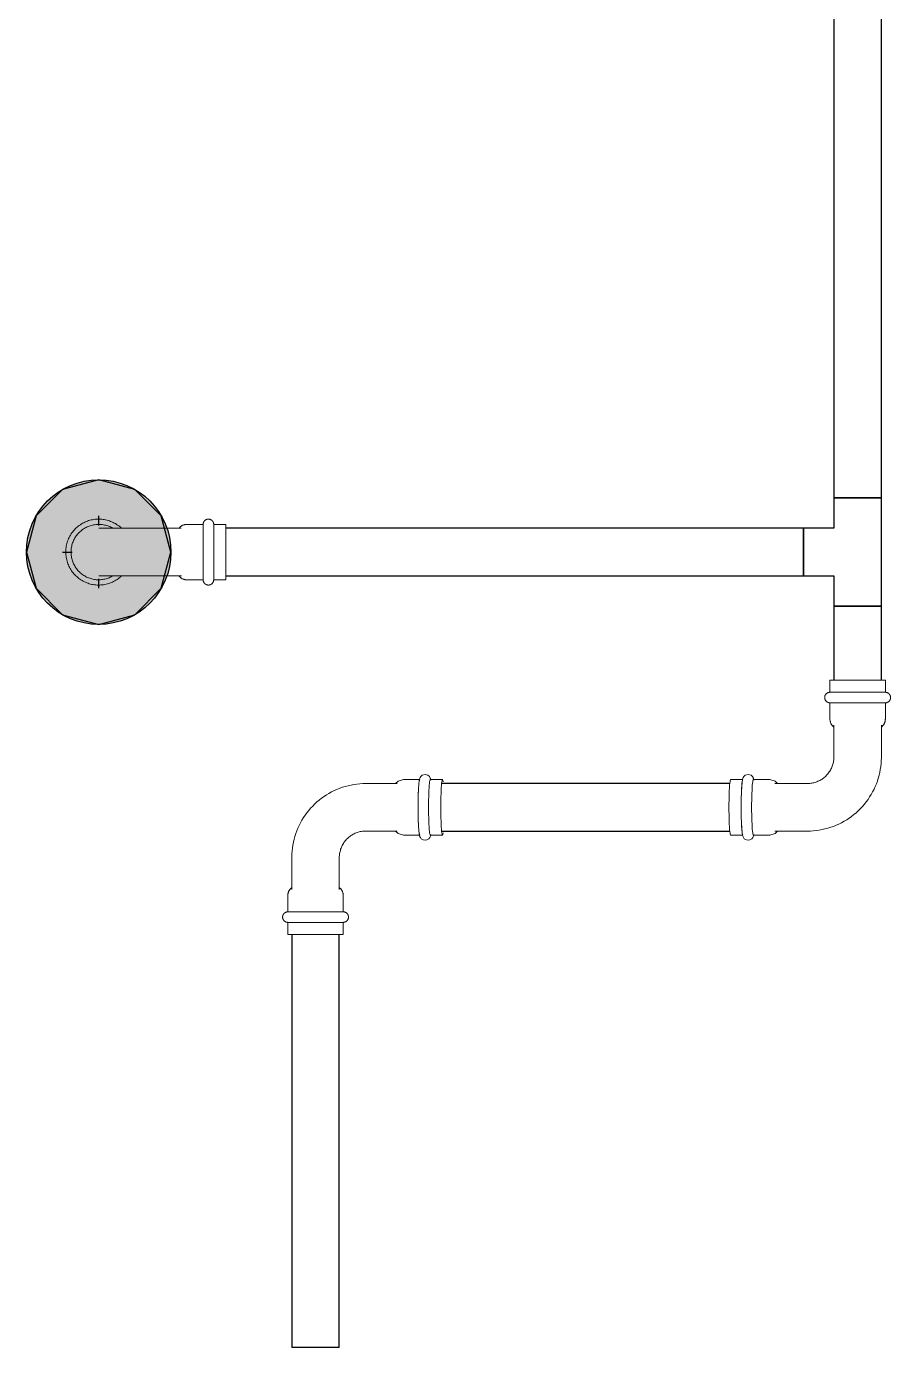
# Model space of a CAD drawing. Header units: inches. Extents: x -3327 to -1, y 8 to 1328.
# Drawn here: x -2534.52 to -2510.6, y 121.36 to 157.9 of the extents above; entities that cross this region are included whole.
import ezdxf

# ---------------------------------------------------------------- set-up
doc = ezdxf.new("R2010")
doc.units = ezdxf.units.IN
doc.header["$MEASUREMENT"] = 0
doc.layers.add('P-PIPE', color=3, linetype='Continuous', lineweight=9)
doc.layers.add('X - REF - FP', color=7, linetype='Continuous', true_color=0xb90000)

# ---------------------------------------------------------------- blocks, each defined once
blk = doc.blocks.new('Victaulic-VicPress316-Elbow 90-45deg Style P568_P571 - Standard-V2-SECOND LEVEL')
at = {"layer": 'P-PIPE'}
for p, q in [((-3203.704, 731.097), (-3203.704, 730.203)), ((-3202.389, 730.206), (-3202.389, 731.097)), ((-3203.813, 730.051), (-3203.813, 729.6)), ((-3202.28, 729.6), (-3202.28, 730.051)), ((-3203.046, 729.6), (-3203.813, 729.6)), ((-3203.813, 729.309), (-3203.813, 728.97)), ((-3203.046, 729.309), (-3203.813, 729.309)), ((-3202.28, 729.6), (-3203.046, 729.6)), ((-3202.28, 729.309), (-3203.046, 729.309)), ((-3202.28, 728.97), (-3202.28, 729.309)), ((-3203.813, 728.97), (-3203.046, 728.97)), ((-3203.046, 728.97), (-3202.28, 728.97))]:
    blk.add_line(p, q, dxfattribs=at)
at = {"layer": 'P-PIPE', "flags": 128}
for points in [[(-3203.046, 733.402), (-3203.083, 733.401), (-3203.119, 733.399), (-3203.155, 733.395), (-3203.191, 733.39), (-3203.227, 733.384), (-3203.263, 733.376), (-3203.298, 733.366), (-3203.333, 733.356), (-3203.367, 733.344), (-3203.401, 733.33), (-3203.434, 733.315), (-3203.467, 733.299), (-3203.499, 733.281), (-3203.53, 733.263), (-3203.561, 733.243), (-3203.591, 733.222), (-3203.619, 733.199), (-3203.647, 733.176), (-3203.674, 733.151), (-3203.7, 733.125), (-3203.725, 733.099), (-3203.749, 733.071), (-3203.772, 733.043), (-3203.793, 733.013), (-3203.813, 732.983), (-3203.833, 732.952), (-3203.85, 732.92), (-3203.867, 732.887), (-3203.882, 732.854), (-3203.896, 732.82), (-3203.909, 732.786), (-3203.92, 732.751), (-3203.93, 732.716), (-3203.938, 732.681), (-3203.945, 732.645), (-3203.95, 732.609), (-3203.954, 732.573), (-3203.957, 732.536), (-3203.958, 732.5), (-3203.958, 732.463), (-3203.956, 732.427), (-3203.953, 732.391), (-3203.948, 732.354), (-3203.942, 732.318), (-3203.934, 732.283), (-3203.925, 732.247), (-3203.915, 732.212), (-3203.903, 732.178), (-3203.89, 732.144), (-3203.875, 732.11), (-3203.859, 732.078), (-3203.842, 732.045), (-3203.824, 732.014), (-3203.804, 731.983), (-3203.783, 731.953), (-3203.761, 731.924), (-3203.738, 731.896), (-3203.714, 731.869)], [(-3202.389, 731.858), (-3202.367, 731.881), (-3202.343, 731.909), (-3202.32, 731.937), (-3202.299, 731.967), (-3202.279, 731.997), (-3202.26, 732.028), (-3202.242, 732.06), (-3202.225, 732.093), (-3202.21, 732.126), (-3202.196, 732.16), (-3202.183, 732.194), (-3202.172, 732.229), (-3202.163, 732.264), (-3202.154, 732.299), (-3202.147, 732.335), (-3202.142, 732.371), (-3202.138, 732.407), (-3202.135, 732.444), (-3202.134, 732.48), (-3202.134, 732.517), (-3202.136, 732.553), (-3202.139, 732.589), (-3202.144, 732.626), (-3202.15, 732.662), (-3202.158, 732.697), (-3202.167, 732.733), (-3202.177, 732.768), (-3202.189, 732.802), (-3202.202, 732.836), (-3202.217, 732.87), (-3202.233, 732.902), (-3202.25, 732.935), (-3202.268, 732.966), (-3202.288, 732.997), (-3202.309, 733.027), (-3202.331, 733.056), (-3202.354, 733.084), (-3202.378, 733.111), (-3202.404, 733.137), (-3202.43, 733.163), (-3202.457, 733.187), (-3202.486, 733.21), (-3202.515, 733.231), (-3202.545, 733.252), (-3202.576, 733.271), (-3202.608, 733.29), (-3202.64, 733.307), (-3202.673, 733.322), (-3202.706, 733.336), (-3202.741, 733.349), (-3202.775, 733.361), (-3202.81, 733.371), (-3202.846, 733.38), (-3202.881, 733.387), (-3202.917, 733.393), (-3202.954, 733.397), (-3202.99, 733.4), (-3203.026, 733.402), (-3203.046, 733.402)], [(-3203.046, 733.257), (-3203.077, 733.256), (-3203.107, 733.254), (-3203.138, 733.251), (-3203.168, 733.247), (-3203.198, 733.241), (-3203.228, 733.235), (-3203.258, 733.227), (-3203.287, 733.218), (-3203.316, 733.207), (-3203.345, 733.196), (-3203.373, 733.183), (-3203.4, 733.17), (-3203.427, 733.155), (-3203.453, 733.139), (-3203.479, 733.123), (-3203.504, 733.105), (-3203.528, 733.086), (-3203.551, 733.066), (-3203.574, 733.046), (-3203.596, 733.024), (-3203.617, 733.002), (-3203.637, 732.978), (-3203.656, 732.954), (-3203.674, 732.93), (-3203.691, 732.904), (-3203.707, 732.878), (-3203.722, 732.851), (-3203.736, 732.824), (-3203.749, 732.796), (-3203.76, 732.768), (-3203.771, 732.739), (-3203.78, 732.71), (-3203.789, 732.68), (-3203.796, 732.65), (-3203.801, 732.62), (-3203.806, 732.59), (-3203.809, 732.559), (-3203.812, 732.529), (-3203.812, 732.498), (-3203.812, 732.468), (-3203.811, 732.437), (-3203.808, 732.406), (-3203.804, 732.376), (-3203.799, 732.346), (-3203.792, 732.316), (-3203.785, 732.286), (-3203.776, 732.257), (-3203.766, 732.228), (-3203.755, 732.199), (-3203.743, 732.171), (-3203.73, 732.143), (-3203.715, 732.116), (-3203.704, 732.096)], [(-3202.385, 732.102), (-3202.37, 732.129), (-3202.356, 732.156), (-3202.343, 732.184), (-3202.332, 732.212), (-3202.321, 732.241), (-3202.312, 732.27), (-3202.304, 732.3), (-3202.297, 732.33), (-3202.291, 732.36), (-3202.286, 732.39), (-3202.283, 732.421), (-3202.281, 732.451), (-3202.28, 732.482), (-3202.28, 732.512), (-3202.281, 732.543), (-3202.284, 732.574), (-3202.288, 732.604), (-3202.293, 732.634), (-3202.3, 732.664), (-3202.307, 732.694), (-3202.316, 732.723), (-3202.326, 732.752), (-3202.337, 732.781), (-3202.349, 732.809), (-3202.362, 732.837), (-3202.377, 732.864), (-3202.392, 732.89), (-3202.409, 732.916), (-3202.426, 732.941), (-3202.445, 732.966), (-3202.464, 732.989), (-3202.485, 733.012), (-3202.506, 733.034), (-3202.528, 733.055), (-3202.551, 733.075), (-3202.575, 733.095), (-3202.6, 733.113), (-3202.625, 733.13), (-3202.651, 733.147), (-3202.677, 733.162), (-3202.705, 733.176), (-3202.732, 733.189), (-3202.761, 733.201), (-3202.789, 733.212), (-3202.818, 733.222), (-3202.848, 733.23), (-3202.878, 733.238), (-3202.908, 733.244), (-3202.938, 733.249), (-3202.968, 733.253), (-3202.999, 733.255), (-3203.029, 733.256), (-3203.046, 733.257)], [(-3203.704, 732.49), (-3203.704, 732.489), (-3203.704, 732.486), (-3203.704, 732.48), (-3203.704, 732.472), (-3203.704, 732.462), (-3203.704, 732.45), (-3203.704, 732.436), (-3203.704, 732.419), (-3203.704, 732.401), (-3203.704, 732.38), (-3203.704, 732.357), (-3203.704, 732.333), (-3203.704, 732.306), (-3203.704, 732.277), (-3203.704, 732.247), (-3203.704, 732.214), (-3203.704, 732.18), (-3203.704, 732.144), (-3203.704, 732.107), (-3203.704, 732.068), (-3203.704, 732.027), (-3203.704, 731.985), (-3203.704, 731.941), (-3203.704, 731.896), (-3203.704, 731.85), (-3203.704, 731.802), (-3203.704, 731.754), (-3203.704, 731.704), (-3203.704, 731.653), (-3203.704, 731.602), (-3203.704, 731.549), (-3203.704, 731.496), (-3203.704, 731.443), (-3203.704, 731.388), (-3203.704, 731.334), (-3203.704, 731.279), (-3203.704, 731.223), (-3203.704, 731.168), (-3203.704, 731.112), (-3203.704, 731.097)], [(-3202.389, 731.097), (-3202.389, 731.153), (-3202.389, 731.208), (-3202.389, 731.264), (-3202.389, 731.319), (-3202.389, 731.374), (-3202.389, 731.428), (-3202.389, 731.482), (-3202.389, 731.535), (-3202.389, 731.588), (-3202.389, 731.639), (-3202.389, 731.69), (-3202.389, 731.74), (-3202.389, 731.789), (-3202.389, 731.837), (-3202.389, 731.884), (-3202.389, 731.929), (-3202.389, 731.973), (-3202.389, 732.016), (-3202.389, 732.057), (-3202.389, 732.096), (-3202.389, 732.134), (-3202.389, 732.171), (-3202.389, 732.205), (-3202.389, 732.238), (-3202.389, 732.269), (-3202.389, 732.298), (-3202.389, 732.326), (-3202.389, 732.351), (-3202.389, 732.374), (-3202.389, 732.395), (-3202.389, 732.414), (-3202.389, 732.432), (-3202.389, 732.446), (-3202.389, 732.459), (-3202.389, 732.47), (-3202.389, 732.478), (-3202.389, 732.484), (-3202.389, 732.488), (-3202.389, 732.49), (-3202.389, 732.49)], [(-3203.813, 730.051), (-3203.812, 730.062), (-3203.812, 730.073), (-3203.811, 730.084), (-3203.809, 730.094), (-3203.807, 730.105), (-3203.805, 730.116), (-3203.802, 730.126), (-3203.799, 730.137), (-3203.795, 730.147), (-3203.791, 730.157), (-3203.787, 730.167), (-3203.782, 730.177), (-3203.777, 730.186), (-3203.771, 730.196), (-3203.765, 730.205), (-3203.759, 730.214), (-3203.752, 730.222), (-3203.745, 730.231), (-3203.738, 730.239), (-3203.73, 730.246), (-3203.722, 730.254), (-3203.714, 730.261), (-3203.705, 730.268), (-3203.704, 730.269)], [(-3202.389, 730.269), (-3202.38, 730.262), (-3202.372, 730.255), (-3202.364, 730.248), (-3202.356, 730.24), (-3202.348, 730.232), (-3202.341, 730.224), (-3202.335, 730.215), (-3202.328, 730.207), (-3202.322, 730.197), (-3202.317, 730.188), (-3202.311, 730.179), (-3202.306, 730.169), (-3202.302, 730.159), (-3202.298, 730.149), (-3202.294, 730.139), (-3202.291, 730.128), (-3202.288, 730.118), (-3202.285, 730.107), (-3202.283, 730.096), (-3202.282, 730.086), (-3202.281, 730.075), (-3202.28, 730.064), (-3202.28, 730.053), (-3202.28, 730.051)], [(-3203.813, 729.309), (-3203.818, 729.309), (-3203.824, 729.309), (-3203.83, 729.31), (-3203.836, 729.31), (-3203.841, 729.311), (-3203.847, 729.313), (-3203.853, 729.314), (-3203.858, 729.316), (-3203.864, 729.318), (-3203.869, 729.32), (-3203.875, 729.322), (-3203.88, 729.325), (-3203.885, 729.328), (-3203.89, 729.331), (-3203.895, 729.334), (-3203.899, 729.337), (-3203.904, 729.341), (-3203.908, 729.345), (-3203.913, 729.349), (-3203.917, 729.353), (-3203.921, 729.357), (-3203.925, 729.361), (-3203.928, 729.366), (-3203.932, 729.371), (-3203.935, 729.375), (-3203.938, 729.38), (-3203.941, 729.385), (-3203.944, 729.391), (-3203.946, 729.396), (-3203.948, 729.401), (-3203.95, 729.407), (-3203.952, 729.412), (-3203.953, 729.418), (-3203.955, 729.424), (-3203.956, 729.429), (-3203.957, 729.435), (-3203.957, 729.441), (-3203.958, 729.447), (-3203.958, 729.452), (-3203.958, 729.458), (-3203.958, 729.464), (-3203.957, 729.47), (-3203.956, 729.476), (-3203.955, 729.481), (-3203.954, 729.487), (-3203.953, 729.493), (-3203.951, 729.498), (-3203.949, 729.504), (-3203.947, 729.509), (-3203.945, 729.515), (-3203.942, 729.52), (-3203.94, 729.525), (-3203.937, 729.53), (-3203.934, 729.535), (-3203.93, 729.54), (-3203.927, 729.544), (-3203.923, 729.549), (-3203.919, 729.553), (-3203.915, 729.557), (-3203.911, 729.561), (-3203.906, 729.565), (-3203.902, 729.569), (-3203.897, 729.572), (-3203.892, 729.576), (-3203.888, 729.579), (-3203.882, 729.582), (-3203.877, 729.584), (-3203.872, 729.587), (-3203.867, 729.589), (-3203.861, 729.591), (-3203.856, 729.593), (-3203.85, 729.595), (-3203.845, 729.596), (-3203.839, 729.597), (-3203.833, 729.598), (-3203.827, 729.599), (-3203.821, 729.599), (-3203.816, 729.599), (-3203.813, 729.6)], [(-3203.046, 729.6), (-3203.077, 729.6), (-3203.107, 729.6), (-3203.138, 729.6), (-3203.168, 729.6), (-3203.198, 729.6), (-3203.228, 729.6), (-3203.258, 729.6), (-3203.287, 729.6), (-3203.316, 729.6), (-3203.345, 729.6), (-3203.373, 729.6), (-3203.4, 729.6), (-3203.427, 729.6), (-3203.453, 729.6), (-3203.479, 729.6), (-3203.504, 729.6), (-3203.528, 729.6), (-3203.551, 729.6), (-3203.574, 729.6), (-3203.596, 729.6), (-3203.617, 729.6), (-3203.637, 729.6), (-3203.656, 729.6), (-3203.674, 729.6), (-3203.691, 729.6), (-3203.707, 729.6), (-3203.722, 729.6), (-3203.736, 729.6), (-3203.749, 729.6), (-3203.76, 729.6), (-3203.771, 729.6), (-3203.78, 729.6), (-3203.789, 729.6), (-3203.796, 729.6), (-3203.801, 729.6), (-3203.806, 729.6), (-3203.809, 729.6), (-3203.812, 729.6), (-3203.812, 729.6), (-3203.813, 729.6)], [(-3203.813, 729.6), (-3203.812, 729.6), (-3203.81, 729.6), (-3203.807, 729.6), (-3203.803, 729.6), (-3203.797, 729.6), (-3203.791, 729.6), (-3203.783, 729.6), (-3203.774, 729.6)], [(-3203.771, 729.309), (-3203.78, 729.309), (-3203.789, 729.309), (-3203.796, 729.309), (-3203.801, 729.309), (-3203.806, 729.309), (-3203.809, 729.309), (-3203.812, 729.309), (-3203.812, 729.309), (-3203.813, 729.309)], [(-3203.813, 729.309), (-3203.812, 729.309), (-3203.81, 729.309), (-3203.807, 729.309), (-3203.803, 729.309), (-3203.797, 729.309), (-3203.791, 729.309), (-3203.783, 729.309), (-3203.774, 729.309), (-3203.763, 729.309), (-3203.752, 729.309), (-3203.74, 729.309), (-3203.726, 729.309), (-3203.711, 729.309), (-3203.695, 729.309), (-3203.679, 729.309), (-3203.661, 729.309), (-3203.642, 729.309), (-3203.622, 729.309), (-3203.602, 729.309), (-3203.58, 729.309), (-3203.558, 729.309), (-3203.534, 729.309), (-3203.51, 729.309), (-3203.486, 729.309), (-3203.46, 729.309), (-3203.434, 729.309), (-3203.407, 729.309), (-3203.38, 729.309), (-3203.352, 729.309), (-3203.324, 729.309), (-3203.295, 729.309), (-3203.266, 729.309), (-3203.236, 729.309), (-3203.206, 729.309), (-3203.176, 729.309), (-3203.146, 729.309), (-3203.116, 729.309), (-3203.085, 729.309), (-3203.054, 729.309), (-3203.046, 729.309)], [(-3202.28, 729.6), (-3202.28, 729.6), (-3202.282, 729.6), (-3202.285, 729.6), (-3202.289, 729.6), (-3202.295, 729.6), (-3202.302, 729.6), (-3202.309, 729.6), (-3202.318, 729.6), (-3202.329, 729.6), (-3202.34, 729.6), (-3202.353, 729.6), (-3202.366, 729.6), (-3202.381, 729.6), (-3202.397, 729.6), (-3202.413, 729.6), (-3202.431, 729.6), (-3202.45, 729.6), (-3202.47, 729.6), (-3202.49, 729.6), (-3202.512, 729.6), (-3202.534, 729.6), (-3202.558, 729.6), (-3202.582, 729.6), (-3202.606, 729.6), (-3202.632, 729.6), (-3202.658, 729.6), (-3202.685, 729.6), (-3202.712, 729.6), (-3202.74, 729.6), (-3202.768, 729.6), (-3202.797, 729.6), (-3202.826, 729.6), (-3202.856, 729.6), (-3202.886, 729.6), (-3202.916, 729.6), (-3202.946, 729.6), (-3202.977, 729.6), (-3203.007, 729.6), (-3203.038, 729.6), (-3203.046, 729.6)], [(-3203.046, 729.309), (-3203.015, 729.309), (-3202.985, 729.309), (-3202.954, 729.309), (-3202.924, 729.309), (-3202.894, 729.309), (-3202.864, 729.309), (-3202.834, 729.309), (-3202.805, 729.309), (-3202.776, 729.309), (-3202.748, 729.309), (-3202.72, 729.309), (-3202.692, 729.309), (-3202.665, 729.309), (-3202.639, 729.309), (-3202.613, 729.309), (-3202.588, 729.309), (-3202.564, 729.309), (-3202.541, 729.309), (-3202.518, 729.309), (-3202.496, 729.309), (-3202.475, 729.309), (-3202.455, 729.309), (-3202.436, 729.309), (-3202.418, 729.309), (-3202.401, 729.309), (-3202.385, 729.309), (-3202.37, 729.309), (-3202.356, 729.309), (-3202.343, 729.309), (-3202.332, 729.309), (-3202.321, 729.309), (-3202.312, 729.309), (-3202.304, 729.309), (-3202.297, 729.309), (-3202.291, 729.309), (-3202.286, 729.309), (-3202.283, 729.309), (-3202.281, 729.309), (-3202.28, 729.309), (-3202.28, 729.309)], [(-3202.321, 729.6), (-3202.312, 729.6), (-3202.304, 729.6), (-3202.297, 729.6), (-3202.291, 729.6), (-3202.286, 729.6), (-3202.283, 729.6), (-3202.281, 729.6), (-3202.28, 729.6), (-3202.28, 729.6)], [(-3202.28, 729.309), (-3202.28, 729.309), (-3202.282, 729.309), (-3202.285, 729.309), (-3202.289, 729.309), (-3202.295, 729.309), (-3202.302, 729.309), (-3202.309, 729.309), (-3202.318, 729.309)], [(-3202.28, 729.6), (-3202.274, 729.599), (-3202.268, 729.599), (-3202.262, 729.598), (-3202.256, 729.598), (-3202.251, 729.597), (-3202.245, 729.595), (-3202.239, 729.594), (-3202.234, 729.592), (-3202.228, 729.59), (-3202.223, 729.588), (-3202.218, 729.586), (-3202.212, 729.583), (-3202.207, 729.58), (-3202.202, 729.577), (-3202.197, 729.574), (-3202.193, 729.571), (-3202.188, 729.567), (-3202.184, 729.563), (-3202.179, 729.559), (-3202.175, 729.555), (-3202.171, 729.551), (-3202.167, 729.547), (-3202.164, 729.542), (-3202.16, 729.537), (-3202.157, 729.533), (-3202.154, 729.528), (-3202.151, 729.523), (-3202.149, 729.517), (-3202.146, 729.512), (-3202.144, 729.507), (-3202.142, 729.501), (-3202.14, 729.496), (-3202.139, 729.49), (-3202.137, 729.484), (-3202.136, 729.479), (-3202.135, 729.473), (-3202.135, 729.467), (-3202.134, 729.461), (-3202.134, 729.456), (-3202.134, 729.45), (-3202.134, 729.444), (-3202.135, 729.438), (-3202.136, 729.432), (-3202.137, 729.427), (-3202.138, 729.421), (-3202.139, 729.415), (-3202.141, 729.41), (-3202.143, 729.404), (-3202.145, 729.399), (-3202.147, 729.393), (-3202.15, 729.388), (-3202.152, 729.383), (-3202.155, 729.378), (-3202.159, 729.373), (-3202.162, 729.368), (-3202.165, 729.364), (-3202.169, 729.359), (-3202.173, 729.355), (-3202.177, 729.351), (-3202.181, 729.347), (-3202.186, 729.343), (-3202.19, 729.339), (-3202.195, 729.336), (-3202.2, 729.332), (-3202.205, 729.329), (-3202.21, 729.326), (-3202.215, 729.324), (-3202.22, 729.321), (-3202.225, 729.319), (-3202.231, 729.317), (-3202.236, 729.315), (-3202.242, 729.313), (-3202.248, 729.312), (-3202.253, 729.311), (-3202.259, 729.31), (-3202.265, 729.309), (-3202.271, 729.309), (-3202.276, 729.309), (-3202.28, 729.309)]]:
    blk.add_lwpolyline(points, dxfattribs=at)
blk = doc.blocks.new('Victaulic-VicPress316-Elbow 90-45deg Style P568_P571 - Standard-V31-SECOND LEVEL')
at = {"layer": 'P-PIPE'}
for p, q in [((-2523.63, 137.073), (-2524.081, 137.073)), ((-2523.002, 137.073), (-2523.34, 137.073)), ((-2524.256, 136.964), (-2525.125, 136.964)), ((-2525.125, 135.649), (-2524.256, 135.649)), ((-2524.081, 135.54), (-2523.63, 135.54)), ((-2523.34, 135.54), (-2523.002, 135.54)), ((-2527.172, 134.913), (-2527.172, 134.032)), ((-2525.857, 134.036), (-2525.857, 134.913)), ((-2527.281, 133.867), (-2527.281, 133.416)), ((-2527.172, 134.085), (-2527.171, 134.085)), ((-2525.748, 133.416), (-2525.748, 133.867)), ((-2525.75, 133.416), (-2527.28, 133.416)), ((-2527.281, 133.125), (-2527.281, 132.786)), ((-2525.75, 133.125), (-2527.28, 133.125)), ((-2525.748, 132.786), (-2525.748, 133.125)), ((-2527.28, 132.786), (-2525.75, 132.786)), ((-2525.75, 132.786), (-2525.748, 132.786))]:
    blk.add_line(p, q, dxfattribs=at)
at = {"layer": 'P-PIPE', "flags": 128}
for points in [[(-2524.081, 137.073), (-2524.23, 137.029), (-2524.299, 136.966), (-2524.302, 136.962)], [(-2523.485, 137.218), (-2523.566, 137.195), (-2523.604, 137.16), (-2523.62, 137.134), (-2523.628, 137.115), (-2523.633, 137.1), (-2523.637, 137.087), (-2523.64, 137.074), (-2523.643, 137.061), (-2523.645, 137.047), (-2523.647, 137.034), (-2523.649, 137.019), (-2523.651, 137.004), (-2523.653, 136.987), (-2523.655, 136.97), (-2523.657, 136.952), (-2523.658, 136.933), (-2523.66, 136.914), (-2523.661, 136.893), (-2523.663, 136.871), (-2523.664, 136.849), (-2523.666, 136.826), (-2523.667, 136.802), (-2523.668, 136.778), (-2523.669, 136.752), (-2523.67, 136.726), (-2523.671, 136.7), (-2523.672, 136.673), (-2523.673, 136.645), (-2523.674, 136.616), (-2523.675, 136.588), (-2523.675, 136.558), (-2523.676, 136.529), (-2523.676, 136.499), (-2523.677, 136.469), (-2523.677, 136.438), (-2523.678, 136.408), (-2523.678, 136.377), (-2523.678, 136.346), (-2523.678, 136.315), (-2523.678, 136.284), (-2523.678, 136.253), (-2523.678, 136.222), (-2523.677, 136.191), (-2523.677, 136.161), (-2523.677, 136.13), (-2523.676, 136.1), (-2523.676, 136.07), (-2523.675, 136.041), (-2523.674, 136.012), (-2523.674, 135.983), (-2523.673, 135.955), (-2523.672, 135.928), (-2523.671, 135.901), (-2523.67, 135.874), (-2523.669, 135.849), (-2523.668, 135.824), (-2523.666, 135.799), (-2523.665, 135.776), (-2523.664, 135.753), (-2523.662, 135.731), (-2523.661, 135.71), (-2523.659, 135.69), (-2523.658, 135.671), (-2523.656, 135.652), (-2523.654, 135.635), (-2523.652, 135.618), (-2523.65, 135.602), (-2523.648, 135.587), (-2523.646, 135.573), (-2523.644, 135.559), (-2523.642, 135.546), (-2523.639, 135.533), (-2523.636, 135.52), (-2523.631, 135.506), (-2523.625, 135.489), (-2523.614, 135.468), (-2523.59, 135.438), (-2523.534, 135.403), (-2523.485, 135.394)], [(-2523.485, 137.218), (-2523.404, 137.195), (-2523.366, 137.16), (-2523.35, 137.134), (-2523.341, 137.115), (-2523.336, 137.1), (-2523.333, 137.087), (-2523.329, 137.074), (-2523.327, 137.061)], [(-2525.125, 136.964), (-2525.207, 136.962), (-2525.288, 136.957), (-2525.37, 136.949), (-2525.451, 136.938), (-2525.532, 136.923), (-2525.612, 136.905), (-2525.691, 136.884), (-2525.769, 136.86), (-2525.846, 136.832), (-2525.923, 136.802), (-2525.997, 136.768), (-2526.071, 136.732), (-2526.143, 136.693), (-2526.213, 136.65), (-2526.281, 136.605), (-2526.348, 136.558), (-2526.413, 136.507), (-2526.475, 136.455), (-2526.536, 136.399), (-2526.594, 136.342), (-2526.65, 136.282), (-2526.703, 136.219), (-2526.754, 136.155), (-2526.803, 136.089), (-2526.848, 136.021), (-2526.891, 135.951), (-2526.931, 135.879), (-2526.968, 135.806), (-2527.002, 135.732), (-2527.033, 135.656), (-2527.062, 135.579), (-2527.087, 135.501), (-2527.108, 135.422), (-2527.127, 135.342), (-2527.143, 135.262), (-2527.155, 135.181), (-2527.164, 135.099), (-2527.17, 135.017), (-2527.172, 134.936), (-2527.172, 134.913)], [(-2525.857, 134.913), (-2525.857, 134.943), (-2525.855, 134.972), (-2525.852, 135.002), (-2525.848, 135.031), (-2525.843, 135.06), (-2525.836, 135.089), (-2525.829, 135.117), (-2525.82, 135.145), (-2525.81, 135.173), (-2525.799, 135.2), (-2525.787, 135.227), (-2525.774, 135.254), (-2525.76, 135.279), (-2525.745, 135.305), (-2525.729, 135.329), (-2525.712, 135.353), (-2525.694, 135.376), (-2525.675, 135.399), (-2525.655, 135.421), (-2525.635, 135.441), (-2525.613, 135.462), (-2525.591, 135.481), (-2525.568, 135.499), (-2525.544, 135.516), (-2525.52, 135.533), (-2525.495, 135.548), (-2525.47, 135.562), (-2525.444, 135.576), (-2525.417, 135.588), (-2525.39, 135.599), (-2525.362, 135.609), (-2525.334, 135.618), (-2525.306, 135.626), (-2525.278, 135.633), (-2525.249, 135.638), (-2525.22, 135.643), (-2525.191, 135.646), (-2525.162, 135.648), (-2525.133, 135.649), (-2525.125, 135.649)], [(-2524.081, 135.54), (-2524.23, 135.584), (-2524.299, 135.647), (-2524.302, 135.651)], [(-2523.326, 135.559), (-2523.328, 135.546), (-2523.331, 135.533), (-2523.334, 135.52), (-2523.338, 135.506), (-2523.345, 135.489), (-2523.356, 135.468), (-2523.379, 135.438), (-2523.436, 135.403), (-2523.485, 135.394)], [(-2527.281, 133.867), (-2527.281, 133.878), (-2527.281, 133.889), (-2527.28, 133.9), (-2527.278, 133.911), (-2527.276, 133.922), (-2527.274, 133.932), (-2527.271, 133.943), (-2527.268, 133.953), (-2527.264, 133.963), (-2527.26, 133.974), (-2527.256, 133.983), (-2527.251, 133.993), (-2527.245, 134.003), (-2527.24, 134.012), (-2527.234, 134.021), (-2527.228, 134.03), (-2527.221, 134.039), (-2527.214, 134.047), (-2527.207, 134.055), (-2527.199, 134.063), (-2527.191, 134.07), (-2527.183, 134.077), (-2527.174, 134.084), (-2527.172, 134.085)], [(-2525.857, 134.085), (-2525.849, 134.079), (-2525.841, 134.072), (-2525.833, 134.064), (-2525.825, 134.057), (-2525.817, 134.049), (-2525.81, 134.04), (-2525.804, 134.032), (-2525.797, 134.023), (-2525.791, 134.014), (-2525.786, 134.005), (-2525.78, 133.995), (-2525.775, 133.985), (-2525.771, 133.975), (-2525.767, 133.965), (-2525.763, 133.955), (-2525.76, 133.945), (-2525.757, 133.934), (-2525.754, 133.923), (-2525.752, 133.913), (-2525.751, 133.902), (-2525.75, 133.891), (-2525.749, 133.88), (-2525.748, 133.869), (-2525.748, 133.867)], [(-2527.281, 133.125), (-2527.287, 133.125), (-2527.293, 133.125), (-2527.299, 133.126), (-2527.305, 133.127), (-2527.31, 133.128), (-2527.316, 133.129), (-2527.322, 133.131), (-2527.327, 133.132), (-2527.333, 133.134), (-2527.338, 133.136), (-2527.343, 133.139), (-2527.349, 133.141), (-2527.354, 133.144), (-2527.359, 133.147), (-2527.364, 133.15), (-2527.368, 133.154), (-2527.373, 133.157), (-2527.377, 133.161), (-2527.382, 133.165), (-2527.386, 133.169), (-2527.39, 133.173), (-2527.394, 133.178), (-2527.397, 133.182), (-2527.401, 133.187), (-2527.404, 133.192), (-2527.407, 133.197), (-2527.41, 133.202), (-2527.412, 133.207), (-2527.415, 133.212), (-2527.417, 133.218), (-2527.419, 133.223), (-2527.421, 133.229), (-2527.422, 133.234), (-2527.424, 133.24), (-2527.425, 133.246), (-2527.426, 133.251), (-2527.426, 133.257), (-2527.427, 133.263), (-2527.427, 133.269), (-2527.427, 133.275), (-2527.427, 133.28), (-2527.426, 133.286), (-2527.425, 133.292), (-2527.424, 133.298), (-2527.423, 133.303), (-2527.422, 133.309), (-2527.42, 133.315), (-2527.418, 133.32), (-2527.416, 133.326), (-2527.414, 133.331), (-2527.411, 133.336), (-2527.409, 133.341), (-2527.406, 133.346), (-2527.402, 133.351), (-2527.399, 133.356), (-2527.396, 133.361), (-2527.392, 133.365), (-2527.388, 133.37), (-2527.384, 133.374), (-2527.38, 133.378), (-2527.375, 133.382), (-2527.371, 133.385), (-2527.366, 133.389), (-2527.361, 133.392), (-2527.356, 133.395), (-2527.351, 133.398), (-2527.346, 133.401), (-2527.341, 133.403), (-2527.336, 133.405), (-2527.33, 133.408), (-2527.325, 133.409), (-2527.319, 133.411), (-2527.313, 133.412), (-2527.308, 133.414), (-2527.302, 133.414), (-2527.296, 133.415), (-2527.29, 133.416), (-2527.285, 133.416), (-2527.281, 133.416)], [(-2525.75, 133.416), (-2525.752, 133.416), (-2525.756, 133.416), (-2525.761, 133.416), (-2525.767, 133.416), (-2525.775, 133.416), (-2525.783, 133.416), (-2525.793, 133.416), (-2525.804, 133.416), (-2525.816, 133.416), (-2525.829, 133.416), (-2525.843, 133.416), (-2525.858, 133.416), (-2525.875, 133.416), (-2525.892, 133.416), (-2525.91, 133.416), (-2525.93, 133.416), (-2525.95, 133.416), (-2525.971, 133.416), (-2525.993, 133.416), (-2526.016, 133.416), (-2526.04, 133.416), (-2526.064, 133.416), (-2526.089, 133.416), (-2526.115, 133.416), (-2526.142, 133.416), (-2526.169, 133.416), (-2526.196, 133.416), (-2526.225, 133.416), (-2526.253, 133.416), (-2526.282, 133.416), (-2526.312, 133.416), (-2526.341, 133.416), (-2526.371, 133.416), (-2526.401, 133.416), (-2526.432, 133.416), (-2526.462, 133.416), (-2526.493, 133.416), (-2526.524, 133.416), (-2526.554, 133.416), (-2526.585, 133.416), (-2526.615, 133.416), (-2526.646, 133.416), (-2526.676, 133.416), (-2526.706, 133.416), (-2526.735, 133.416), (-2526.764, 133.416), (-2526.793, 133.416), (-2526.821, 133.416), (-2526.849, 133.416), (-2526.877, 133.416), (-2526.903, 133.416), (-2526.929, 133.416), (-2526.955, 133.416), (-2526.98, 133.416), (-2527.004, 133.416), (-2527.027, 133.416), (-2527.049, 133.416), (-2527.071, 133.416), (-2527.092, 133.416), (-2527.111, 133.416), (-2527.13, 133.416), (-2527.148, 133.416), (-2527.165, 133.416), (-2527.18, 133.416), (-2527.195, 133.416), (-2527.209, 133.416), (-2527.221, 133.416), (-2527.233, 133.416), (-2527.243, 133.416), (-2527.252, 133.416), (-2527.26, 133.416), (-2527.266, 133.416), (-2527.272, 133.416), (-2527.276, 133.416), (-2527.279, 133.416), (-2527.281, 133.416), (-2527.281, 133.416)], [(-2527.281, 133.416), (-2527.281, 133.416), (-2527.28, 133.416)], [(-2527.28, 133.416), (-2527.277, 133.416), (-2527.274, 133.416), (-2527.269, 133.416), (-2527.263, 133.416), (-2527.255, 133.416), (-2527.247, 133.416), (-2527.237, 133.416)], [(-2525.787, 133.416), (-2525.778, 133.416), (-2525.77, 133.416), (-2525.764, 133.416), (-2525.758, 133.416), (-2525.754, 133.416), (-2525.751, 133.416), (-2525.749, 133.416), (-2525.748, 133.416)], [(-2525.748, 133.416), (-2525.749, 133.416), (-2525.75, 133.416)], [(-2525.748, 133.416), (-2525.743, 133.416), (-2525.737, 133.415), (-2525.731, 133.415), (-2525.725, 133.414), (-2525.72, 133.413), (-2525.714, 133.412), (-2525.708, 133.41), (-2525.703, 133.409), (-2525.697, 133.407), (-2525.692, 133.404), (-2525.687, 133.402), (-2525.681, 133.399), (-2525.676, 133.397), (-2525.671, 133.394), (-2525.666, 133.39), (-2525.662, 133.387), (-2525.657, 133.384), (-2525.653, 133.38), (-2525.648, 133.376), (-2525.644, 133.372), (-2525.64, 133.368), (-2525.636, 133.363), (-2525.633, 133.359), (-2525.629, 133.354), (-2525.626, 133.349), (-2525.623, 133.344), (-2525.62, 133.339), (-2525.618, 133.334), (-2525.615, 133.329), (-2525.613, 133.323), (-2525.611, 133.318), (-2525.609, 133.312), (-2525.608, 133.307), (-2525.606, 133.301), (-2525.605, 133.295), (-2525.604, 133.289), (-2525.604, 133.284), (-2525.603, 133.278), (-2525.603, 133.272), (-2525.603, 133.266), (-2525.603, 133.26), (-2525.604, 133.255), (-2525.605, 133.249), (-2525.606, 133.243), (-2525.607, 133.237), (-2525.608, 133.232), (-2525.61, 133.226), (-2525.612, 133.221), (-2525.614, 133.215), (-2525.616, 133.21), (-2525.619, 133.205), (-2525.621, 133.199), (-2525.624, 133.194), (-2525.628, 133.19), (-2525.631, 133.185), (-2525.634, 133.18), (-2525.638, 133.176), (-2525.642, 133.171), (-2525.646, 133.167), (-2525.65, 133.163), (-2525.655, 133.159), (-2525.659, 133.156), (-2525.664, 133.152), (-2525.669, 133.149), (-2525.673, 133.146), (-2525.679, 133.143), (-2525.684, 133.14), (-2525.689, 133.138), (-2525.694, 133.135), (-2525.7, 133.133), (-2525.705, 133.131), (-2525.711, 133.13), (-2525.717, 133.128), (-2525.722, 133.127), (-2525.728, 133.126), (-2525.734, 133.126), (-2525.74, 133.125), (-2525.745, 133.125), (-2525.748, 133.125)], [(-2527.28, 133.125), (-2527.281, 133.125), (-2527.281, 133.125)], [(-2527.281, 133.125), (-2527.281, 133.125), (-2527.279, 133.125), (-2527.276, 133.125), (-2527.272, 133.125), (-2527.266, 133.125), (-2527.26, 133.125), (-2527.252, 133.125), (-2527.243, 133.125), (-2527.232, 133.125), (-2527.221, 133.125), (-2527.208, 133.125), (-2527.195, 133.125), (-2527.18, 133.125), (-2527.164, 133.125), (-2527.148, 133.125), (-2527.13, 133.125), (-2527.111, 133.125), (-2527.091, 133.125), (-2527.071, 133.125), (-2527.049, 133.125), (-2527.027, 133.125), (-2527.003, 133.125), (-2526.979, 133.125), (-2526.955, 133.125), (-2526.929, 133.125), (-2526.903, 133.125), (-2526.876, 133.125), (-2526.849, 133.125), (-2526.821, 133.125), (-2526.793, 133.125), (-2526.764, 133.125), (-2526.735, 133.125), (-2526.705, 133.125), (-2526.675, 133.125), (-2526.645, 133.125), (-2526.615, 133.125), (-2526.584, 133.125), (-2526.554, 133.125), (-2526.523, 133.125), (-2526.493, 133.125), (-2526.462, 133.125), (-2526.431, 133.125), (-2526.401, 133.125), (-2526.371, 133.125), (-2526.341, 133.125), (-2526.311, 133.125), (-2526.282, 133.125), (-2526.253, 133.125), (-2526.224, 133.125), (-2526.196, 133.125), (-2526.168, 133.125), (-2526.141, 133.125), (-2526.115, 133.125), (-2526.089, 133.125), (-2526.064, 133.125), (-2526.039, 133.125), (-2526.016, 133.125), (-2525.993, 133.125), (-2525.971, 133.125), (-2525.95, 133.125), (-2525.93, 133.125), (-2525.91, 133.125), (-2525.892, 133.125), (-2525.875, 133.125), (-2525.858, 133.125), (-2525.843, 133.125), (-2525.829, 133.125), (-2525.816, 133.125), (-2525.804, 133.125), (-2525.793, 133.125), (-2525.783, 133.125), (-2525.775, 133.125), (-2525.767, 133.125), (-2525.761, 133.125), (-2525.756, 133.125), (-2525.752, 133.125), (-2525.75, 133.125)], [(-2527.237, 133.125), (-2527.247, 133.125), (-2527.255, 133.125), (-2527.263, 133.125), (-2527.269, 133.125), (-2527.274, 133.125), (-2527.278, 133.125), (-2527.28, 133.125)], [(-2525.748, 133.125), (-2525.749, 133.125), (-2525.751, 133.125), (-2525.754, 133.125), (-2525.758, 133.125), (-2525.764, 133.125), (-2525.77, 133.125), (-2525.778, 133.125), (-2525.787, 133.125)], [(-2525.75, 133.125), (-2525.749, 133.125), (-2525.748, 133.125)]]:
    blk.add_lwpolyline(points, dxfattribs=at)
at = {"layer": 'P-PIPE'}
for centre, major_axis, start_param, end_param in [((-2523.63, 136.306), (0, 0.767), 0, 3.141593), ((-2523.34, 136.306), (0, 0.767), 0, 3.141593), ((-2523.002, 136.306), (0, 0.767), 0, 3.141593), ((-2523.002, 136.306), (0, 0.767), 5.892729, 6.283185), ((-2524.298, 136.306), (0, 0.657), 0, 0.152261), ((-2524.298, 136.306), (0, 0.657), 3.058524, 3.141593), ((-2523.002, 136.306), (0, 0.767), 3.141593, 3.532049)]:
    blk.add_ellipse(centre, major_axis=major_axis, ratio=0.06211, start_param=start_param, end_param=end_param, dxfattribs=at)
blk = doc.blocks.new('Victaulic-VicPress316-Elbow 90-45deg Style P568_P571 - Standard-V32-SECOND LEVEL')
at = {"layer": 'P-PIPE'}
for p, q in [((-2512.281, 139.826), (-2512.281, 139.488)), ((-2510.75, 139.826), (-2512.28, 139.826)), ((-2510.748, 139.826), (-2510.75, 139.826)), ((-2510.748, 139.488), (-2510.748, 139.826)), ((-2512.28, 139.488), (-2510.75, 139.488)), ((-2512.281, 139.197), (-2512.281, 138.745)), ((-2512.28, 139.197), (-2510.75, 139.197)), ((-2510.748, 138.745), (-2510.748, 139.197)), ((-2512.172, 138.581), (-2512.172, 137.699)), ((-2512.171, 138.527), (-2512.172, 138.527)), ((-2510.857, 137.699), (-2510.857, 138.577)), ((-2514.69, 137.073), (-2515.028, 137.073)), ((-2513.949, 137.073), (-2514.4, 137.073)), ((-2512.905, 136.964), (-2513.805, 136.964)), ((-2513.805, 135.649), (-2512.905, 135.649)), ((-2515.028, 135.54), (-2514.69, 135.54)), ((-2514.4, 135.54), (-2513.949, 135.54))]:
    blk.add_line(p, q, dxfattribs=at)
at = {"layer": 'P-PIPE', "flags": 128}
for points in [[(-2512.281, 139.197), (-2512.287, 139.197), (-2512.293, 139.197), (-2512.299, 139.198), (-2512.305, 139.199), (-2512.31, 139.2), (-2512.316, 139.201), (-2512.322, 139.203), (-2512.327, 139.204), (-2512.333, 139.206), (-2512.338, 139.208), (-2512.343, 139.211), (-2512.349, 139.213), (-2512.354, 139.216), (-2512.359, 139.219), (-2512.364, 139.222), (-2512.368, 139.226), (-2512.373, 139.229), (-2512.377, 139.233), (-2512.382, 139.237), (-2512.386, 139.241), (-2512.39, 139.245), (-2512.394, 139.25), (-2512.397, 139.254), (-2512.401, 139.259), (-2512.404, 139.264), (-2512.407, 139.269), (-2512.41, 139.274), (-2512.412, 139.279), (-2512.415, 139.284), (-2512.417, 139.29), (-2512.419, 139.295), (-2512.421, 139.301), (-2512.422, 139.306), (-2512.424, 139.312), (-2512.425, 139.318), (-2512.426, 139.323), (-2512.426, 139.329), (-2512.427, 139.335), (-2512.427, 139.341), (-2512.427, 139.347), (-2512.427, 139.352), (-2512.426, 139.358), (-2512.425, 139.364), (-2512.424, 139.37), (-2512.423, 139.375), (-2512.422, 139.381), (-2512.42, 139.387), (-2512.418, 139.392), (-2512.416, 139.398), (-2512.414, 139.403), (-2512.411, 139.408), (-2512.409, 139.413), (-2512.406, 139.418), (-2512.402, 139.423), (-2512.399, 139.428), (-2512.396, 139.433), (-2512.392, 139.437), (-2512.388, 139.442), (-2512.384, 139.446), (-2512.38, 139.45), (-2512.375, 139.454), (-2512.371, 139.457), (-2512.366, 139.461), (-2512.361, 139.464), (-2512.356, 139.467), (-2512.351, 139.47), (-2512.346, 139.473), (-2512.341, 139.475), (-2512.336, 139.477), (-2512.33, 139.48), (-2512.325, 139.481), (-2512.319, 139.483), (-2512.313, 139.484), (-2512.308, 139.486), (-2512.302, 139.486), (-2512.296, 139.487), (-2512.29, 139.488), (-2512.285, 139.488), (-2512.281, 139.488)], [(-2510.75, 139.488), (-2510.752, 139.488), (-2510.756, 139.488), (-2510.761, 139.488), (-2510.767, 139.488), (-2510.775, 139.488), (-2510.783, 139.488), (-2510.793, 139.488), (-2510.804, 139.488), (-2510.816, 139.488), (-2510.829, 139.488), (-2510.843, 139.488), (-2510.858, 139.488), (-2510.875, 139.488), (-2510.892, 139.488), (-2510.91, 139.488), (-2510.93, 139.488), (-2510.95, 139.488), (-2510.971, 139.488), (-2510.993, 139.488), (-2511.016, 139.488), (-2511.04, 139.488), (-2511.064, 139.488), (-2511.089, 139.488), (-2511.115, 139.488), (-2511.142, 139.488), (-2511.169, 139.488), (-2511.196, 139.488), (-2511.225, 139.488), (-2511.253, 139.488), (-2511.282, 139.488), (-2511.312, 139.488), (-2511.341, 139.488), (-2511.371, 139.488), (-2511.401, 139.488), (-2511.432, 139.488), (-2511.462, 139.488), (-2511.493, 139.488), (-2511.524, 139.488), (-2511.554, 139.488), (-2511.585, 139.488), (-2511.615, 139.488), (-2511.646, 139.488), (-2511.676, 139.488), (-2511.706, 139.488), (-2511.735, 139.488), (-2511.764, 139.488), (-2511.793, 139.488), (-2511.821, 139.488), (-2511.849, 139.488), (-2511.877, 139.488), (-2511.903, 139.488), (-2511.929, 139.488), (-2511.955, 139.488), (-2511.98, 139.488), (-2512.004, 139.488), (-2512.027, 139.488), (-2512.049, 139.488), (-2512.071, 139.488), (-2512.092, 139.488), (-2512.111, 139.488), (-2512.13, 139.488), (-2512.148, 139.488), (-2512.165, 139.488), (-2512.18, 139.488), (-2512.195, 139.488), (-2512.209, 139.488), (-2512.221, 139.488), (-2512.233, 139.488), (-2512.243, 139.488), (-2512.252, 139.488), (-2512.26, 139.488), (-2512.266, 139.488), (-2512.272, 139.488), (-2512.276, 139.488), (-2512.279, 139.488), (-2512.281, 139.488), (-2512.281, 139.488)], [(-2512.281, 139.488), (-2512.281, 139.488), (-2512.28, 139.488)], [(-2512.28, 139.488), (-2512.277, 139.488), (-2512.274, 139.488), (-2512.269, 139.488), (-2512.263, 139.488), (-2512.255, 139.488), (-2512.247, 139.488), (-2512.237, 139.488)], [(-2510.787, 139.488), (-2510.778, 139.488), (-2510.77, 139.488), (-2510.764, 139.488), (-2510.758, 139.488), (-2510.754, 139.488), (-2510.751, 139.488), (-2510.749, 139.488), (-2510.748, 139.488)], [(-2510.748, 139.488), (-2510.749, 139.488), (-2510.75, 139.488)], [(-2510.748, 139.488), (-2510.743, 139.488), (-2510.737, 139.487), (-2510.731, 139.487), (-2510.725, 139.486), (-2510.72, 139.485), (-2510.714, 139.484), (-2510.708, 139.482), (-2510.703, 139.481), (-2510.697, 139.479), (-2510.692, 139.476), (-2510.687, 139.474), (-2510.681, 139.471), (-2510.676, 139.469), (-2510.671, 139.466), (-2510.666, 139.462), (-2510.662, 139.459), (-2510.657, 139.456), (-2510.653, 139.452), (-2510.648, 139.448), (-2510.644, 139.444), (-2510.64, 139.44), (-2510.636, 139.435), (-2510.633, 139.431), (-2510.629, 139.426), (-2510.626, 139.421), (-2510.623, 139.416), (-2510.62, 139.411), (-2510.618, 139.406), (-2510.615, 139.401), (-2510.613, 139.395), (-2510.611, 139.39), (-2510.609, 139.384), (-2510.608, 139.379), (-2510.606, 139.373), (-2510.605, 139.367), (-2510.604, 139.361), (-2510.604, 139.356), (-2510.603, 139.35), (-2510.603, 139.344), (-2510.603, 139.338), (-2510.603, 139.332), (-2510.604, 139.327), (-2510.605, 139.321), (-2510.606, 139.315), (-2510.607, 139.309), (-2510.608, 139.304), (-2510.61, 139.298), (-2510.612, 139.293), (-2510.614, 139.287), (-2510.616, 139.282), (-2510.619, 139.277), (-2510.621, 139.271), (-2510.624, 139.266), (-2510.628, 139.262), (-2510.631, 139.257), (-2510.634, 139.252), (-2510.638, 139.248), (-2510.642, 139.243), (-2510.646, 139.239), (-2510.65, 139.235), (-2510.655, 139.231), (-2510.659, 139.228), (-2510.664, 139.224), (-2510.669, 139.221), (-2510.673, 139.218), (-2510.679, 139.215), (-2510.684, 139.212), (-2510.689, 139.21), (-2510.694, 139.207), (-2510.7, 139.205), (-2510.705, 139.203), (-2510.711, 139.202), (-2510.717, 139.2), (-2510.722, 139.199), (-2510.728, 139.198), (-2510.734, 139.198), (-2510.74, 139.197), (-2510.745, 139.197), (-2510.748, 139.197)], [(-2512.28, 139.197), (-2512.281, 139.197), (-2512.281, 139.197)], [(-2512.281, 139.197), (-2512.281, 139.197), (-2512.279, 139.197), (-2512.276, 139.197), (-2512.272, 139.197), (-2512.266, 139.197), (-2512.26, 139.197), (-2512.252, 139.197), (-2512.243, 139.197), (-2512.232, 139.197), (-2512.221, 139.197), (-2512.208, 139.197), (-2512.195, 139.197), (-2512.18, 139.197), (-2512.164, 139.197), (-2512.148, 139.197), (-2512.13, 139.197), (-2512.111, 139.197), (-2512.091, 139.197), (-2512.071, 139.197), (-2512.049, 139.197), (-2512.027, 139.197), (-2512.003, 139.197), (-2511.979, 139.197), (-2511.955, 139.197), (-2511.929, 139.197), (-2511.903, 139.197), (-2511.876, 139.197), (-2511.849, 139.197), (-2511.821, 139.197), (-2511.793, 139.197), (-2511.764, 139.197), (-2511.735, 139.197), (-2511.705, 139.197), (-2511.675, 139.197), (-2511.645, 139.197), (-2511.615, 139.197), (-2511.584, 139.197), (-2511.554, 139.197), (-2511.523, 139.197), (-2511.493, 139.197), (-2511.462, 139.197), (-2511.431, 139.197), (-2511.401, 139.197), (-2511.371, 139.197), (-2511.341, 139.197), (-2511.311, 139.197), (-2511.282, 139.197), (-2511.253, 139.197), (-2511.224, 139.197), (-2511.196, 139.197), (-2511.168, 139.197), (-2511.141, 139.197), (-2511.115, 139.197), (-2511.089, 139.197), (-2511.064, 139.197), (-2511.039, 139.197), (-2511.016, 139.197), (-2510.993, 139.197), (-2510.971, 139.197), (-2510.95, 139.197), (-2510.93, 139.197), (-2510.91, 139.197), (-2510.892, 139.197), (-2510.875, 139.197), (-2510.858, 139.197), (-2510.843, 139.197), (-2510.829, 139.197), (-2510.816, 139.197), (-2510.804, 139.197), (-2510.793, 139.197), (-2510.783, 139.197), (-2510.775, 139.197), (-2510.767, 139.197), (-2510.761, 139.197), (-2510.756, 139.197), (-2510.752, 139.197), (-2510.75, 139.197)], [(-2512.237, 139.197), (-2512.247, 139.197), (-2512.255, 139.197), (-2512.263, 139.197), (-2512.269, 139.197), (-2512.274, 139.197), (-2512.278, 139.197), (-2512.28, 139.197)], [(-2510.748, 139.197), (-2510.749, 139.197), (-2510.751, 139.197), (-2510.754, 139.197), (-2510.758, 139.197), (-2510.764, 139.197), (-2510.77, 139.197), (-2510.778, 139.197), (-2510.787, 139.197)], [(-2510.75, 139.197), (-2510.749, 139.197), (-2510.748, 139.197)], [(-2512.172, 138.527), (-2512.181, 138.534), (-2512.189, 138.541), (-2512.197, 138.549), (-2512.205, 138.556), (-2512.213, 138.564), (-2512.22, 138.573), (-2512.226, 138.581), (-2512.233, 138.59), (-2512.239, 138.599), (-2512.244, 138.608), (-2512.25, 138.618), (-2512.255, 138.628), (-2512.259, 138.637), (-2512.263, 138.648), (-2512.267, 138.658), (-2512.27, 138.668), (-2512.273, 138.679), (-2512.276, 138.689), (-2512.278, 138.7), (-2512.279, 138.711), (-2512.28, 138.722), (-2512.281, 138.733), (-2512.281, 138.743), (-2512.281, 138.745)], [(-2510.748, 138.745), (-2510.749, 138.735), (-2510.749, 138.724), (-2510.75, 138.713), (-2510.752, 138.702), (-2510.754, 138.691), (-2510.756, 138.681), (-2510.759, 138.67), (-2510.762, 138.66), (-2510.766, 138.649), (-2510.77, 138.639), (-2510.774, 138.629), (-2510.779, 138.62), (-2510.785, 138.61), (-2510.79, 138.601), (-2510.796, 138.592), (-2510.802, 138.583), (-2510.809, 138.574), (-2510.816, 138.566), (-2510.823, 138.558), (-2510.831, 138.55), (-2510.839, 138.542), (-2510.847, 138.535), (-2510.856, 138.529), (-2510.857, 138.527)], [(-2512.172, 137.699), (-2512.173, 137.67), (-2512.175, 137.641), (-2512.178, 137.611), (-2512.182, 137.582), (-2512.187, 137.553), (-2512.194, 137.524), (-2512.201, 137.496), (-2512.21, 137.468), (-2512.22, 137.44), (-2512.231, 137.413), (-2512.242, 137.386), (-2512.256, 137.359), (-2512.27, 137.333), (-2512.285, 137.308), (-2512.301, 137.284), (-2512.318, 137.26), (-2512.336, 137.236), (-2512.355, 137.214), (-2512.375, 137.192), (-2512.395, 137.171), (-2512.417, 137.151), (-2512.439, 137.132), (-2512.462, 137.114), (-2512.486, 137.097), (-2512.51, 137.08), (-2512.535, 137.065), (-2512.56, 137.05), (-2512.586, 137.037), (-2512.613, 137.025), (-2512.64, 137.014), (-2512.668, 137.004), (-2512.696, 136.995), (-2512.724, 136.987), (-2512.752, 136.98), (-2512.781, 136.975), (-2512.81, 136.97), (-2512.839, 136.967), (-2512.868, 136.965), (-2512.897, 136.964), (-2512.905, 136.964)], [(-2512.905, 135.649), (-2512.823, 135.651), (-2512.742, 135.655), (-2512.66, 135.664), (-2512.579, 135.675), (-2512.498, 135.69), (-2512.418, 135.708), (-2512.339, 135.729), (-2512.261, 135.753), (-2512.184, 135.78), (-2512.107, 135.811), (-2512.033, 135.844), (-2511.959, 135.881), (-2511.887, 135.92), (-2511.817, 135.962), (-2511.749, 136.007), (-2511.682, 136.055), (-2511.617, 136.105), (-2511.555, 136.158), (-2511.494, 136.214), (-2511.436, 136.271), (-2511.38, 136.331), (-2511.327, 136.393), (-2511.276, 136.458), (-2511.227, 136.524), (-2511.182, 136.592), (-2511.139, 136.662), (-2511.099, 136.733), (-2511.062, 136.806), (-2511.028, 136.881), (-2510.997, 136.957), (-2510.968, 137.034), (-2510.943, 137.112), (-2510.921, 137.191), (-2510.903, 137.271), (-2510.887, 137.351), (-2510.875, 137.432), (-2510.866, 137.514), (-2510.86, 137.595), (-2510.858, 137.677), (-2510.857, 137.699)], [(-2514.545, 137.218), (-2514.626, 137.195), (-2514.664, 137.16), (-2514.68, 137.134), (-2514.689, 137.115), (-2514.694, 137.1), (-2514.697, 137.087), (-2514.701, 137.074), (-2514.703, 137.061), (-2514.705, 137.047), (-2514.708, 137.034), (-2514.71, 137.019), (-2514.712, 137.004), (-2514.713, 136.987), (-2514.715, 136.97), (-2514.717, 136.952), (-2514.719, 136.933), (-2514.72, 136.914), (-2514.722, 136.893), (-2514.723, 136.871), (-2514.725, 136.849), (-2514.726, 136.826), (-2514.727, 136.802), (-2514.728, 136.778), (-2514.729, 136.752), (-2514.731, 136.726), (-2514.732, 136.7), (-2514.733, 136.673), (-2514.733, 136.645), (-2514.734, 136.616), (-2514.735, 136.588), (-2514.736, 136.558), (-2514.736, 136.529), (-2514.737, 136.499), (-2514.737, 136.469), (-2514.738, 136.438), (-2514.738, 136.408), (-2514.738, 136.377), (-2514.738, 136.346), (-2514.738, 136.315), (-2514.738, 136.284), (-2514.738, 136.253), (-2514.738, 136.222), (-2514.738, 136.191), (-2514.737, 136.161), (-2514.737, 136.13), (-2514.736, 136.1), (-2514.736, 136.07), (-2514.735, 136.041), (-2514.735, 136.012), (-2514.734, 135.983), (-2514.733, 135.955), (-2514.732, 135.928), (-2514.731, 135.901), (-2514.73, 135.874), (-2514.729, 135.849), (-2514.728, 135.824), (-2514.727, 135.799), (-2514.725, 135.776), (-2514.724, 135.753), (-2514.722, 135.731), (-2514.721, 135.71), (-2514.719, 135.69), (-2514.718, 135.671), (-2514.716, 135.652), (-2514.714, 135.635), (-2514.713, 135.618), (-2514.711, 135.602), (-2514.709, 135.587), (-2514.707, 135.573), (-2514.704, 135.559), (-2514.702, 135.546), (-2514.699, 135.533), (-2514.696, 135.52), (-2514.692, 135.506), (-2514.685, 135.489), (-2514.674, 135.468), (-2514.651, 135.438), (-2514.594, 135.403), (-2514.545, 135.394)], [(-2514.545, 137.218), (-2514.464, 137.195), (-2514.426, 137.16), (-2514.41, 137.134), (-2514.402, 137.115), (-2514.397, 137.1), (-2514.393, 137.087), (-2514.39, 137.074), (-2514.387, 137.061)], [(-2513.949, 137.073), (-2513.8, 137.029), (-2513.731, 136.966), (-2513.728, 136.962)], [(-2514.386, 135.559), (-2514.388, 135.546), (-2514.391, 135.533), (-2514.394, 135.52), (-2514.399, 135.506), (-2514.405, 135.489), (-2514.416, 135.468), (-2514.44, 135.438), (-2514.496, 135.403), (-2514.545, 135.394)], [(-2513.949, 135.54), (-2513.8, 135.584), (-2513.731, 135.647), (-2513.728, 135.651)]]:
    blk.add_lwpolyline(points, dxfattribs=at)
at = {"layer": 'P-PIPE'}
for centre, major_axis in [((-2515.028, 136.306), (0, 0.767)), ((-2514.69, 136.306), (0, 0.766)), ((-2514.4, 136.306), (0, 0.766))]:
    blk.add_ellipse(centre, major_axis=major_axis, ratio=0.06211, start_param=0, end_param=3.141593, dxfattribs=at)

msp = doc.modelspace()

# ---------------------------------------------------------------- hatches: boundary and pattern name
at = {"layer": 'X - REF - FP'}
h = msp.add_hatch(color=256, dxfattribs=at)
edge = h.paths.add_edge_path(flags=0)
edge.add_arc((-2532.515, 143.365), 2, 0, 360)
msp.add_hatch(color=256, dxfattribs=at).paths.add_polyline_path([(-2532.515, 141.365), (-2531.515, 141.633), (-2530.783, 142.365), (-2530.515, 143.365), (-2530.783, 144.365), (-2531.515, 145.097), (-2532.515, 145.365), (-2533.515, 145.097), (-2534.247, 144.365), (-2534.515, 143.365), (-2534.247, 142.365), (-2533.515, 141.633)], flags=0)

# ---------------------------------------------------------------- linework, layer by layer
for p, q in [((-2512.172, 190.008), (-2512.172, 144.861)), ((-2510.857, 144.861), (-2510.857, 190.008)), ((-2533.515, 145.097), (-2534.247, 144.365)), ((-2532.515, 145.365), (-2533.515, 145.097)), ((-2531.515, 145.097), (-2532.515, 145.365)), ((-2530.783, 144.365), (-2531.515, 145.097)), ((-2510.857, 144.861), (-2512.172, 144.861)), ((-2512.172, 144.861), (-2512.172, 144.022)), ((-2512.172, 144.861), (-2512.15, 144.861)), ((-2512.15, 144.861), (-2512.084, 144.861)), ((-2512.084, 144.861), (-2511.98, 144.861)), ((-2511.98, 144.861), (-2511.844, 144.861)), ((-2511.844, 144.861), (-2511.685, 144.861)), ((-2511.685, 144.861), (-2511.345, 144.861)), ((-2511.345, 144.861), (-2511.186, 144.861)), ((-2511.186, 144.861), (-2511.05, 144.861)), ((-2511.05, 144.861), (-2510.946, 144.861)), ((-2510.946, 144.861), (-2510.88, 144.861)), ((-2510.88, 144.861), (-2510.858, 144.861)), ((-2510.858, 141.869), (-2510.858, 144.861)), ((-2534.247, 144.365), (-2534.515, 143.365)), ((-2532.515, 144.101), (-2532.515, 144.365)), ((-2530.515, 143.365), (-2530.783, 144.365)), ((-2513.011, 144.022), (-2528.995, 144.022)), ((-2513.011, 144.022), (-2513.011, 142.707)), ((-2512.172, 144.022), (-2513.011, 144.022)), ((-2513.011, 144), (-2513.011, 144.022)), ((-2513.011, 143.934), (-2513.011, 144)), ((-2513.011, 143.83), (-2513.011, 143.934)), ((-2513.011, 143.694), (-2513.011, 143.83)), ((-2513.011, 143.535), (-2513.011, 143.694)), ((-2534.515, 143.365), (-2534.247, 142.365)), ((-2533.515, 143.365), (-2533.253, 143.365)), ((-2530.783, 142.365), (-2530.515, 143.365)), ((-2513.011, 143.195), (-2513.011, 143.535)), ((-2513.011, 143.036), (-2513.011, 143.195)), ((-2513.011, 142.9), (-2513.011, 143.036)), ((-2513.011, 142.796), (-2513.011, 142.9)), ((-2532.515, 142.365), (-2532.515, 142.629)), ((-2528.995, 142.707), (-2513.011, 142.707)), ((-2513.011, 142.73), (-2513.011, 142.796)), ((-2513.011, 142.707), (-2513.011, 142.73)), ((-2513.011, 142.707), (-2512.172, 142.707)), ((-2512.172, 142.707), (-2512.172, 141.869)), ((-2534.247, 142.365), (-2533.515, 141.633)), ((-2531.515, 141.633), (-2530.783, 142.365)), ((-2512.15, 141.869), (-2512.172, 141.869)), ((-2512.172, 141.869), (-2512.172, 139.826)), ((-2512.172, 141.869), (-2510.857, 141.869)), ((-2512.084, 141.869), (-2512.15, 141.869)), ((-2511.98, 141.869), (-2512.084, 141.869)), ((-2511.844, 141.869), (-2511.98, 141.869)), ((-2511.685, 141.869), (-2511.844, 141.869)), ((-2511.345, 141.869), (-2511.685, 141.869)), ((-2511.186, 141.869), (-2511.345, 141.869)), ((-2511.05, 141.869), (-2511.186, 141.869)), ((-2510.946, 141.869), (-2511.05, 141.869)), ((-2510.88, 141.869), (-2510.946, 141.869)), ((-2510.858, 141.869), (-2510.88, 141.869)), ((-2510.857, 139.826), (-2510.857, 141.869)), ((-2533.515, 141.633), (-2532.515, 141.365)), ((-2532.515, 141.365), (-2531.515, 141.633)), ((-2515.045, 136.964), (-2523.018, 136.964)), ((-2523.018, 135.649), (-2515.045, 135.649)), ((-2527.172, 132.786), (-2527.172, 121.365)), ((-2525.857, 121.365), (-2525.857, 132.786)), ((-2525.857, 121.365), (-2527.172, 121.365))]:
    msp.add_line(p, q, dxfattribs=at)
msp.add_circle((-2532.515, 143.365), 2, dxfattribs=at)

# ---------------------------------------------------------------- block references
at = {"layer": 'X - REF - FP', "rotation": 90}
msp.add_blockref('Victaulic-VicPress316-Elbow 90-45deg Style P568_P571 - Standard-V2-SECOND LEVEL', (-1800.025, 3346.411), dxfattribs=at)
at = {"layer": 'X - REF - FP'}
for name in ['Victaulic-VicPress316-Elbow 90-45deg Style P568_P571 - Standard-V32-SECOND LEVEL', 'Victaulic-VicPress316-Elbow 90-45deg Style P568_P571 - Standard-V31-SECOND LEVEL']:
    msp.add_blockref(name, (0, 0), dxfattribs=at)

doc.saveas('drawing.dxf')
